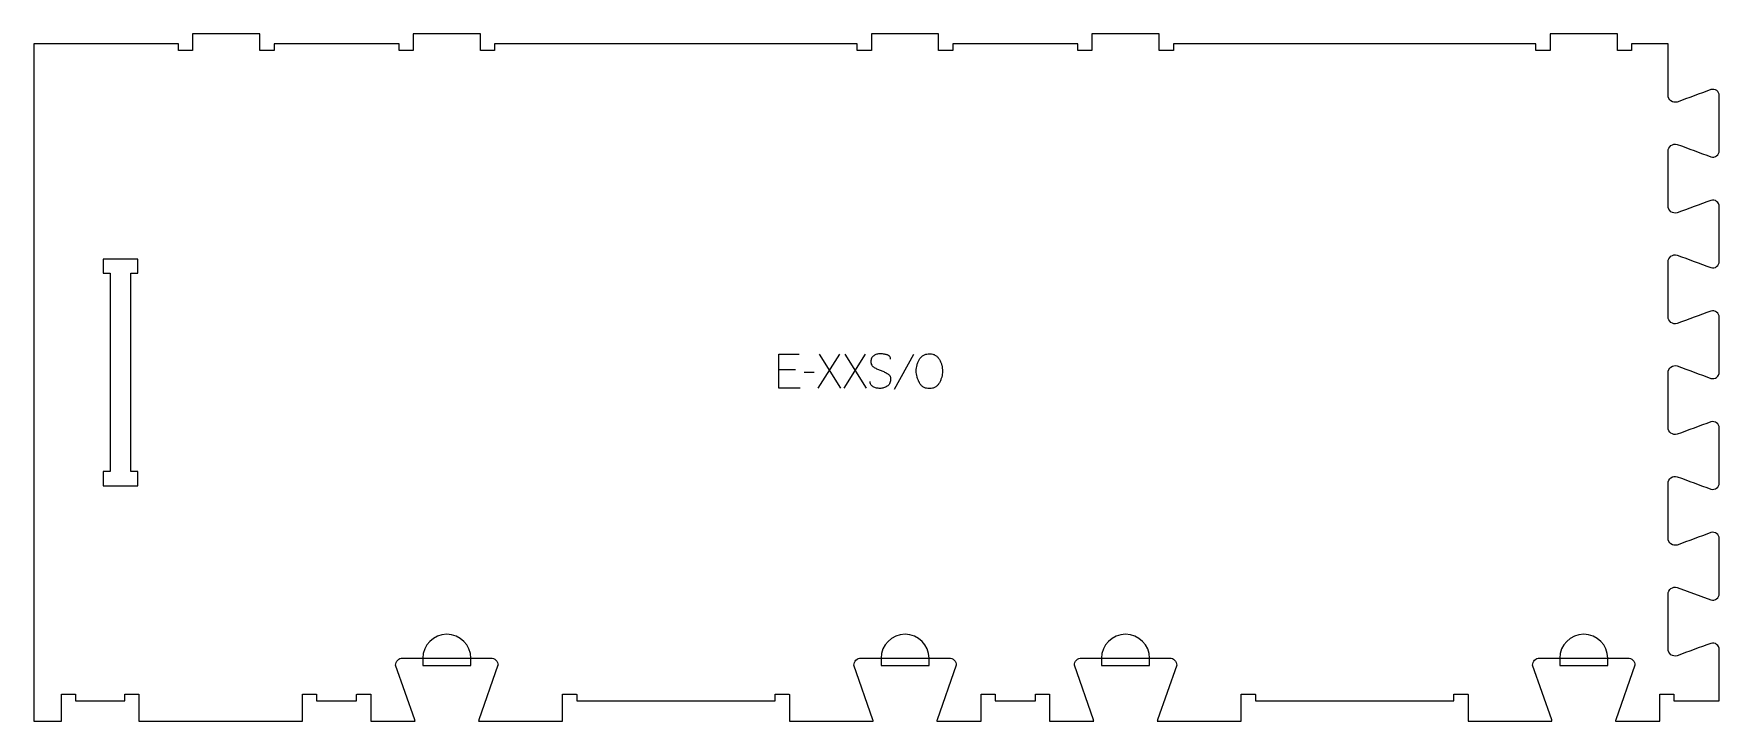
# Model space of a CAD drawing. Extents: x 0 to 1490, y 0 to 608.
import ezdxf

# ---------------------------------------------------------------- set-up
doc = ezdxf.new("R2010")
doc.units = 0
for name, color, linetype in [('1_ANYTOOL_1MMDEEP_LABELS_S', 2, 'CONTINUOUS'), ('3_ANYTOOL_CUTTHROUGH_INSID', 4, 'CONTINUOUS'), ('4_ANYTOOL_CUTTHROUGH_OUTSI', 5, 'CONTINUOUS'), ('5_ANYTOOL_HALF_MILL_9MM_IN', 3, 'CONTINUOUS')]:
    doc.layers.add(name, color=color, linetype=linetype)

msp = doc.modelspace()

# ---------------------------------------------------------------- linework, layer by layer
at = {"layer": '1_ANYTOOL_1MMDEEP_LABELS_S'}
for p, q in [((712.223738, 324.931326), (693.323738, 294.931326)), ((713.466595, 294.931326), (694.523738, 324.931326)), ((734.938023, 324.931326), (716.038023, 294.931326)), ((736.180881, 294.931326), (717.238023, 324.931326)), ((777.880881, 324.459898), (760.695166, 293.688469)), ((673.395166, 311.002755), (658.738023, 311.002755)), ((689.895166, 308.817041), (681.109452, 308.731326))]:
    msp.add_line(p, q, dxfattribs=at)
msp.add_lwpolyline([(677.680881, 294.931326), (658.738023, 294.931326), (658.738023, 324.931326), (676.566595, 324.931326)], dxfattribs=at)
msp.add_lwpolyline([(757.566595, 320.345612, 0.071867), (757.373481, 321.682219, 0.100684), (756.746952, 322.863469, 0.047558), (756.272398, 323.339919, 0.038563), (755.722398, 323.728648, 0.037928), (755.025211, 324.076116, 0.026634), (754.288023, 324.331326, 0.028461), (751.26469, 325.017309, 0.041577), (748.180881, 325.274183, 0.036938), (746.678521, 325.163044, 0.041531), (745.213023, 324.818826, 0.041583), (743.835647, 324.241618, 0.038125), (742.566595, 323.452755, 0.057611), (741.496442, 322.460851, 0.065808), (740.702309, 321.240255, 0.06469), (740.224813, 319.7807, 0.046778), (740.080881, 318.245612, 0.052235), (740.243236, 316.69577, 0.075448), (740.788023, 315.245612, 0.076671), (741.704115, 314.072559, 0.061023), (742.909452, 313.188469, 0.021951), (745.938306, 311.661123, 0.018213), (749.080881, 310.381326, -0.02405), (752.182365, 309.075864, -0.02981), (755.123738, 307.445612, -0.068439), (756.265039, 306.479681, -0.079282), (757.073738, 305.227755, -0.076308), (757.498737, 303.649073, -0.047772), (757.523738, 302.002755, -0.046243), (757.230503, 300.321795, -0.06359), (756.580881, 298.750969, -0.064671), (755.608057, 297.46678, -0.057073), (754.352309, 296.452755, -0.067522), (751.384001, 295.089844, -0.070793), (748.159452, 294.588469, -0.064027), (745.020437, 294.950984, -0.070447), (742.095166, 296.131326, -0.054374), (740.936749, 296.980959, -0.074742), (740.038023, 298.092041, -0.075199), (739.515016, 299.398419, -0.057737), (739.352309, 300.802755)], format="xyb", dxfattribs=at)
msp.add_lwpolyline([(792.238023, 325.274183, -0.064784), (794.911979, 324.926262, -0.088904), (797.338023, 323.795612, -0.05419), (799.260588, 322.103482, -0.051179), (800.788023, 320.045612, -0.041653), (801.970223, 317.616839, -0.036749), (802.759452, 315.031326, -0.024892), (803.217231, 312.412063, -0.030823), (803.380881, 309.759898, -0.034269), (803.204361, 307.187401, -0.031918), (802.689809, 304.659898, -0.031725), (801.801622, 302.050501, -0.026303), (800.616595, 299.559898, -0.058719), (799.092814, 297.39815, -0.077745), (797.054095, 295.734898, -0.077243), (794.567107, 294.75606, -0.055252), (791.895166, 294.459898, -0.054051), (789.141241, 294.758477, -0.077615), (786.575523, 295.756326, -0.078558), (784.50045, 297.4434, -0.060481), (782.959452, 299.645612, -0.02629), (781.772791, 302.184831, -0.031299), (780.886238, 304.842041, -0.031469), (780.371199, 307.428856, -0.033416), (780.195166, 310.059898, -0.032847), (780.373844, 312.776846, -0.035049), (780.918381, 315.443826, -0.03503), (781.834354, 318.020865, -0.032231), (783.088023, 320.452755, -0.062518), (784.709912, 322.519849, -0.074052), (786.821952, 324.068826, -0.072322), (789.448805, 324.999717, -0.049083)], format="xyb", close=True, dxfattribs=at)
at = {"layer": '3_ANYTOOL_CUTTHROUGH_INSID'}
msp.add_lwpolyline([(67.5, 221), (61.5, 221), (61.5, 208.5), (92, 208.5), (92, 221), (86, 221), (86, 396.5), (92, 396.5), (92, 409), (61.5, 409), (61.5, 396.5), (67.5, 396.5)], close=True, dxfattribs=at)
at = {"layer": '4_ANYTOOL_CUTTHROUGH_OUTSI'}
msp.add_lwpolyline([(237.5, 0), (237.5, 23.75, -0.414214), (237.75, 24), (249.75, 24, -0.414214), (250, 23.75), (250, 18), (285.5, 18), (285.5, 23.75, -0.414214), (285.75, 24), (297.75, 24, -0.414214), (298, 23.75), (298, 0), (337.097479, 0, 0.06141), (336.862569, 1.39487), (319.967035, 49.667412, -0.084368), (319.953, 49.75, -0.414214), (326.203, 56), (404.203, 56, -0.414214), (410.453, 49.75, -0.084368), (410.438965, 49.667412), (393.539852, 1.383805, 0.061178), (393.308437, 0), (467.5, 0), (467.5, 23.75, -0.414214), (467.75, 24), (479.75, 24, -0.414214), (480, 23.75), (480, 18), (655.5, 18), (655.5, 23.75, -0.414214), (655.75, 24), (667.75, 24, -0.414214), (668, 23.75), (668, 0), (742.191479, 0, 0.06141), (741.956569, 1.39487), (725.061035, 49.667412, -0.084368), (725.047, 49.75, -0.414214), (731.297, 56), (809.297, 56, -0.414214), (815.547, 49.75, -0.084368), (815.532965, 49.667412), (798.633852, 1.383805, 0.061178), (798.402437, 0), (837.5, 0), (837.5, 23.75, -0.414214), (837.75, 24), (849.75, 24, -0.414214), (850, 23.75), (850, 18), (885.5, 18), (885.5, 23.75, -0.414214), (885.75, 24), (897.75, 24, -0.414214), (898, 23.75), (898, 0), (937.097479, 0, 0.06141), (936.862569, 1.39487), (919.967035, 49.667412, -0.084368), (919.953, 49.75, -0.414214), (926.203, 56), (1004.203, 56, -0.414214), (1010.453, 49.75, -0.084368), (1010.438965, 49.667412), (993.539852, 1.383805, 0.061178), (993.308437, 0), (1067.5, 0), (1067.5, 23.75, -0.414214), (1067.75, 24), (1079.75, 24, -0.414214), (1080, 23.75), (1080, 18), (1255.5, 18), (1255.5, 23.75, -0.414214), (1255.75, 24), (1267.75, 24, -0.414214), (1268, 23.75), (1268, 0), (1342.191479, 0, 0.06141), (1341.956569, 1.39487), (1325.061035, 49.667412, -0.084368), (1325.047, 49.75, -0.414214), (1331.297, 56), (1409.297, 56, -0.414214), (1415.547, 49.75, -0.084368), (1415.532965, 49.667412), (1398.633852, 1.383805, 0.061178), (1398.402437, 0), (1437.5, 0), (1437.5, 23.75, -0.414214), (1437.75, 24), (1449.75, 24, -0.414214), (1450, 23.75), (1450, 18), (1490.110808, 18), (1490.110808, 63.502619, 0.237079), (1487.793159, 68.115804, 0.237104), (1482.708642, 69.009892, -0.000004), (1452.947441, 58.015294, -0.015604), (1452.932645, 58.010347, -0.237079), (1447.405905, 58.98243, -0.237079), (1444.886721, 63.996762), (1444.887177, 112.502847, -0.237079), (1447.406361, 117.517176, -0.237077), (1452.932955, 118.489261, -0.015611), (1452.947756, 118.484312), (1482.72343, 107.484329, 0.236337), (1487.793159, 108.383351, 0.237079), (1490.110808, 112.996536), (1490.111264, 161.502621, 0.237079), (1487.793615, 166.115804, 0.237104), (1482.709098, 167.009892, -0.000004), (1452.947896, 156.015294, -0.015604), (1452.933101, 156.010347, -0.237079), (1447.406361, 156.98243, -0.237079), (1444.887177, 161.996762), (1444.887633, 210.502847, -0.237079), (1447.406817, 215.517176, -0.237077), (1452.93341, 216.489261, -0.015611), (1452.948212, 216.484312, 0.000004), (1482.723885, 205.484329, 0.236337), (1487.793615, 206.383351, 0.237079), (1490.111264, 210.996536), (1490.11172, 259.502621, 0.237079), (1487.79407, 264.115804, 0.237104), (1482.709554, 265.009892, -0.000004), (1452.948352, 254.015294, -0.015604), (1452.933557, 254.010347, -0.237079), (1447.406817, 254.98243, -0.237079), (1444.887633, 259.996762), (1444.888088, 308.502847, -0.237079), (1447.407273, 313.517176, -0.237077), (1452.933866, 314.489261, -0.015611), (1452.948668, 314.484312, 0.000004), (1482.724341, 303.484329, 0.236337), (1487.79407, 304.38335, 0.237079), (1490.11172, 308.996536), (1490.112176, 357.502621, 0.237079), (1487.794526, 362.115804, 0.237104), (1482.71001, 363.009892, -0.000004), (1452.948808, 352.015294, -0.015604), (1452.934013, 352.010347, -0.237079), (1447.407273, 352.98243, -0.237079), (1444.888088, 357.996762), (1444.888544, 406.502847, -0.237079), (1447.407728, 411.517176, -0.237077), (1452.934322, 412.489261, -0.015611), (1452.949123, 412.484312, 0.000004), (1482.724797, 401.484329, 0.236337), (1487.794526, 402.38335, 0.237079), (1490.112176, 406.996536), (1490.112632, 455.502621, 0.237079), (1487.794982, 460.115804, 0.237104), (1482.710466, 461.009892, -0.000004), (1452.949264, 450.015294, -0.015604), (1452.934468, 450.010347, -0.237079), (1447.407728, 450.98243, -0.237079), (1444.888544, 455.996762), (1444.889, 504.502847, -0.237079), (1447.408184, 509.517176, -0.237077), (1452.934778, 510.489261, -0.015611), (1452.949579, 510.484312, 0.000004), (1482.725253, 499.484329, 0.236337), (1487.794982, 500.38335, 0.237079), (1490.112632, 504.996536), (1490.113087, 553.502621, 0.237079), (1487.795438, 558.115804, 0.237104), (1482.710921, 559.009892, -0.000004), (1452.94972, 548.015294, -0.015604), (1452.934924, 548.010347, -0.502397), (1444.889, 553.996761), (1444.889, 599.5), (1412.5, 599.5), (1412.5, 593.75, -0.414214), (1412.25, 593.5), (1400.25, 593.5, -0.414214), (1400, 593.75), (1400, 608.5), (1340.5, 608.5), (1340.5, 593.75, -0.414214), (1340.25, 593.5), (1328.25, 593.5, -0.414214), (1328, 593.75), (1328, 599.5), (1007.5, 599.5), (1007.5, 593.75, -0.414214), (1007.25, 593.5), (995.25, 593.5, -0.414214), (995, 593.75), (995, 608.5), (935.5, 608.5), (935.5, 593.75, -0.414214), (935.25, 593.5), (923.25, 593.5, -0.414214), (923, 593.75), (923, 599.5), (812.5, 599.5), (812.5, 593.75, -0.414214), (812.25, 593.5), (800.25, 593.5, -0.414214), (800, 593.75), (800, 608.5), (740.5, 608.5), (740.5, 593.75, -0.414214), (740.25, 593.5), (728.25, 593.5, -0.414214), (728, 593.75), (728, 599.5), (407.5, 599.5), (407.5, 593.75, -0.414214), (407.25, 593.5), (395.25, 593.5, -0.414214), (395, 593.75), (395, 608.5), (335.5, 608.5), (335.5, 593.75, -0.414214), (335.25, 593.5), (323.25, 593.5, -0.414214), (323, 593.75), (323, 599.5), (212.5, 599.5), (212.5, 593.75, -0.414214), (212.25, 593.5), (200.25, 593.5, -0.414214), (200, 593.75), (200, 608.5), (140.5, 608.5), (140.5, 593.75, -0.414214), (140.25, 593.5), (128.25, 593.5, -0.414214), (128, 593.75), (128, 599.5), (0, 599.5), (0, 0), (24.5, 0), (24.5, 23.75, -0.414214), (24.75, 24), (36.75, 24, -0.414214), (37, 23.75), (37, 18), (80.5, 18), (80.5, 23.75, -0.414214), (80.75, 24), (92.75, 24, -0.414214), (93, 23.75), (93, 0)], format="xyb", close=True, dxfattribs=at)
at = {"layer": '5_ANYTOOL_HALF_MILL_9MM_IN'}
for points in [[(386.453, 55.75, 1), (343.953, 55.75), (343.953, 49.5), (386.453, 49.5)], [(791.546998, 55.76, 0.999765), (749.047, 55.75), (749.047, 49.5), (791.547, 49.5)], [(986.453, 55.75, 1), (943.953, 55.75), (943.953, 49.5), (986.453, 49.5)], [(1391.546998, 55.76, 0.999765), (1349.047, 55.75), (1349.047, 49.5), (1391.547, 49.5)]]:
    msp.add_lwpolyline(points, format="xyb", close=True, dxfattribs=at)

doc.saveas('drawing.dxf')
